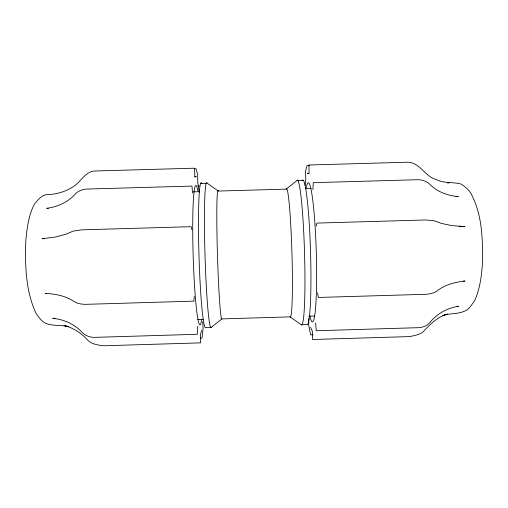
<?xml version="1.0" encoding="UTF-8"?>
<svg xmlns="http://www.w3.org/2000/svg" width="508" height="508" viewBox="0 0 508 508"><rect width="100%" height="100%" fill="white"/><g stroke="black" fill="none" stroke-linecap="round" stroke-linejoin="round"><path stroke-width="0.76" d="M197.396 326.454L197.294 334.296L94.018 337.382C89.516 337.312 84.95 335.585 81.934 332.162C74.422 323.996 63.71 319.386 52.762 318.338L55.086 318.268M308.775 318.611L308.674 325.114L310.617 334.842L312.985 334.772M312.903 189.694L313.245 182.664L417.989 179.711C422.326 179.781 426.841 181.134 429.882 184.36C437.35 191.98 447.885 195.726 458.349 196.615L456.019 196.685M194.31 296.405L193.846 301.142L85.719 304.336C81.585 304.279 77.197 303.752 73.724 301.32C65.373 295.669 55.124 293.941 45.244 293.395L46.698 293.357M305.086 185.261L305.803 179.165L305.397 171.869L307.035 165.602L309.416 165.532M316.16 226.124L316.903 223.082L425.494 219.97L434.27 220.758L441.325 223.38L451.879 225.635L464.941 226.549L459.13 226.714M201.708 330.53L200.463 334.639L200.679 342.862L103.518 345.777C98.254 345.097 92.481 344.418 88.309 340.779C81.852 333.489 73.533 327.831 64.008 325.463L68.459 326.701C60.731 324.656 52.47 326.384 45.015 323.031C41.008 320.827 38.424 316.732 35.89 313.087C25.654 290.779 25 265.474 25.775 241.344C26.918 228.619 28.429 215.589 34.43 204.102C38.049 199.949 41.745 194.526 47.879 194.558C56.979 194.297 65.945 191.535 73.52 186.461C81.07 181.864 85.166 171.323 95.085 170.986L194.469 168.205L194.843 176.574L196.272 176.803L194.685 176.847M201.879 183.445A72.492 4.401 88.3 0 0 198.901 252.749A72.492 4.401 88.3 0 0 205.74 327.577L211.201 327.412L221.901 318.91L290.081 316.878L301.238 324.726L306.686 324.561A72.409 5.601 88.3 0 0 310.458 249.517A72.409 5.601 88.3 0 0 302.101 180.619M211.201 327.412A72.485 3.854 88.3 0 1 204.934 252.578A72.485 3.854 88.3 0 1 207.302 183.293L218.37 191.052L286.118 189.135L296.691 180.772A72.409 5.061 88.3 0 1 304.438 249.688A72.409 5.061 88.3 0 1 301.238 324.726M463.404 281.102L464.991 281.057C454.762 282.15 444.297 284.855 436.232 291.554C433.127 293.383 429.501 294.043 425.945 294.284L318.389 297.459L317.506 292.773M457.022 306.337L458.553 306.286C447.021 307.975 436.347 314.084 429.228 323.336C426.472 325.939 422.77 327.355 419.024 327.66L316.268 330.733L315.627 322.929M197.631 319.526L203.156 319.361M308.794 316.217L314.331 316.052M200.463 338.144L202.044 338.099L203.092 328.263L202.673 321.767M194.481 168.758L196.056 168.713L197.701 174.898L197.758 182.207L199.212 192.062M308.877 173.634L307.296 173.679L309.055 173.361L308.972 164.992L407.88 162.223C419.983 162.49 424.828 176.555 436.042 179.457C443.916 183.591 452.965 181.807 461.162 184.067C464.712 186.392 468.281 189.224 470.554 192.83C482.162 213.582 482.708 238.385 482.581 261.595C481.66 275.063 480.193 288.798 474.389 301.168C471.253 304.933 468.909 310.217 463.702 311.48C457.079 314.3 449.675 313.119 442.938 315.544L447.567 314.039C437.217 316.859 429.825 324.65 422.77 332.168C418.846 334.931 413.944 335.744 409.321 336.594L312.623 339.503L312.356 331.286L310.547 327.279M200.724 183.407L206.286 183.255M298.018 180.664L303.568 180.511M197.714 185.947L199.295 185.903M447.586 182.836L449.078 182.791L447.51 182.804M193.408 191.859L199.727 191.681M305.53 188.684L311.074 188.531M48.317 208.274L46.749 208.318C58.02 206.839 68.866 201.708 76.308 192.976C79.204 190.532 82.95 189.344 86.684 189.059L191.967 186.087L192.615 193.097M44.412 238.652L42.208 238.716L55.385 237.039L66.027 234.163L73.127 231.127L81.972 229.826L191.148 226.689L191.897 229.692M201.593 319.742A69.71 4.75 88.3 0 1 193.167 255.727A69.71 4.75 88.3 0 1 197.834 190.862M221.901 318.91A64.243 2.457 88.3 0 1 217.392 252.514A64.243 2.457 88.3 0 1 218.37 191.052M286.118 189.135A64.192 3.531 88.3 0 1 291.859 250.355A64.192 3.531 88.3 0 1 290.081 316.878M306.273 187.795A69.621 5.906 88.3 0 1 316.306 253.041A69.621 5.906 88.3 0 1 309.829 315.824"/></g></svg>
